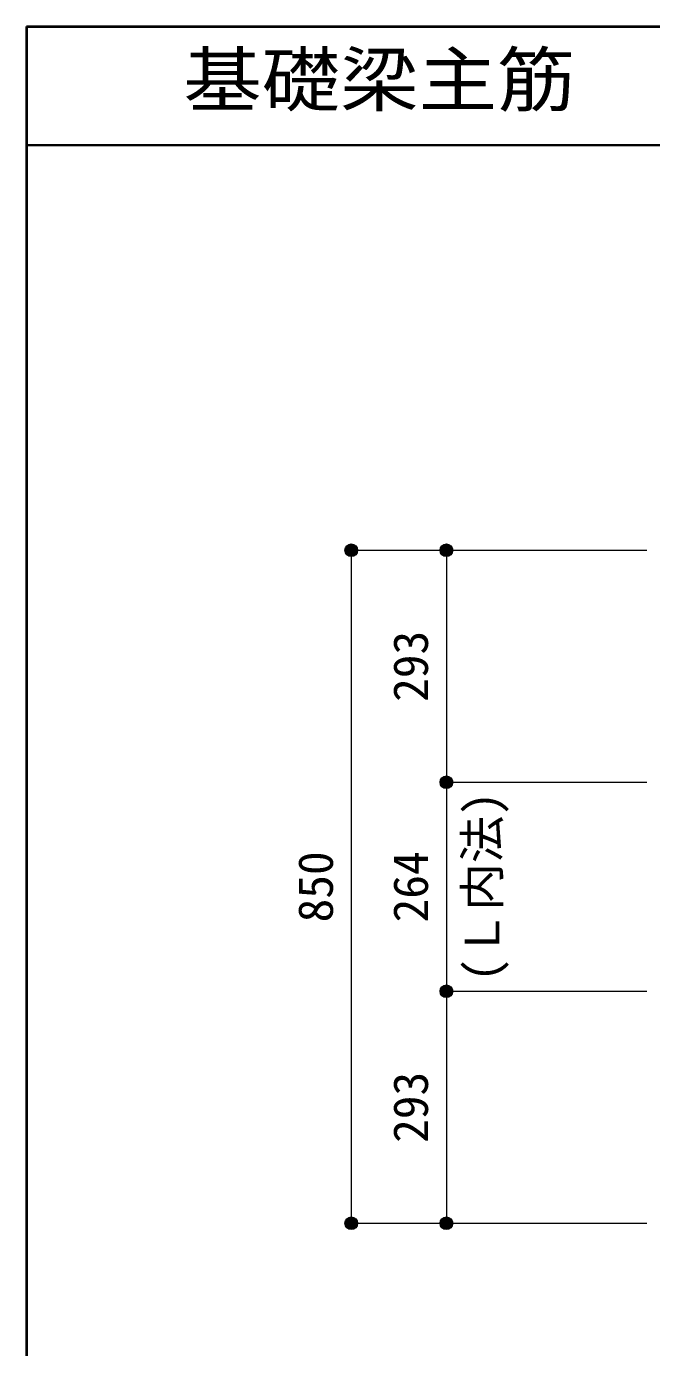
# Model space of a CAD drawing. Units: millimetres at full size, sheet at 1:20. Extents: x -3982 to 3969, y -2797 to 2801.
# Drawn here: x -3982 to -3193, y 1132 to 2801 of the extents above; entities that cross this region are included whole.
import ezdxf
from ezdxf.enums import TextEntityAlignment as Align

# ---------------------------------------------------------------- set-up
doc = ezdxf.new("R2010")
doc.units = ezdxf.units.MM
doc.header["$LTSCALE"] = 20
doc.header["$PDMODE"] = 32
doc.header["$PDSIZE"] = 12
for name, color, linetype, lineweight in [('6-7_文字', 7, 'Continuous', 18), ('6-D_寸法', 4, 'Continuous', 9), ('F-0_枠', 6, 'Continuous', 40)]:
    doc.layers.add(name, color=color, linetype=linetype, lineweight=lineweight)
doc.styles.add('ＭＳ ゴシック', font='')
doc.styles.get('ＭＳ ゴシック').set_extended_font_data('MS Gothic')

msp = doc.modelspace()

# ---------------------------------------------------------------- linework, layer by layer
at = {"layer": '6-D_寸法'}
for p, q in [((-3571.89, 2139.12), (-3451.89, 2139.12)), ((-3571.89, 2139.12), (-3571.89, 1289.12)), ((-3451.89, 2139.12), (-3198.87, 2139.12)), ((-3451.89, 2139.12), (-3451.89, 1846.12)), ((-3451.89, 1846.12), (-3198.87, 1846.12)), ((-3451.89, 1846.12), (-3451.89, 1582.12)), ((-3451.89, 1582.12), (-3198.87, 1582.12)), ((-3451.89, 1582.12), (-3451.89, 1289.12))]:
    msp.add_line(p, q, dxfattribs=at)
msp.add_lwpolyline([(-3571.89, 1289.12), (-3451.89, 1289.12), (-3198.87, 1289.12)], dxfattribs=at)
for centre, radius in [((-3571.89, 2139.12), 8), ((-3571.89, 2139.12), 7.2), ((-3571.89, 2139.12), 6.4), ((-3571.89, 2139.12), 5.6), ((-3571.89, 2139.12), 4.8), ((-3571.89, 2139.12), 4), ((-3571.89, 2139.12), 3.2), ((-3571.89, 2139.12), 2.4), ((-3571.89, 2139.12), 1.6), ((-3571.89, 2139.12), 0.8), ((-3451.89, 2139.12), 8), ((-3451.89, 2139.12), 7.2), ((-3451.89, 2139.12), 6.4), ((-3451.89, 2139.12), 5.6), ((-3451.89, 2139.12), 4.8), ((-3451.89, 2139.12), 4), ((-3451.89, 2139.12), 3.2), ((-3451.89, 2139.12), 2.4), ((-3451.89, 2139.12), 1.6), ((-3451.89, 2139.12), 0.8), ((-3451.89, 1846.12), 8), ((-3451.89, 1846.12), 7.2), ((-3451.89, 1846.12), 6.4), ((-3451.89, 1846.12), 5.6), ((-3451.89, 1846.12), 4.8), ((-3451.89, 1846.12), 4), ((-3451.89, 1846.12), 3.2), ((-3451.89, 1846.12), 2.4), ((-3451.89, 1846.12), 1.6), ((-3451.89, 1846.12), 0.8), ((-3451.89, 1582.12), 8), ((-3451.89, 1582.12), 7.2), ((-3451.89, 1582.12), 6.4), ((-3451.89, 1582.12), 5.6), ((-3451.89, 1582.12), 4.8), ((-3451.89, 1582.12), 4), ((-3451.89, 1582.12), 3.2), ((-3451.89, 1582.12), 2.4), ((-3451.89, 1582.12), 1.6), ((-3451.89, 1582.12), 0.8), ((-3571.89, 1289.12), 8), ((-3571.89, 1289.12), 7.2), ((-3571.89, 1289.12), 6.4), ((-3571.89, 1289.12), 5.6), ((-3571.89, 1289.12), 4.8), ((-3571.89, 1289.12), 4), ((-3571.89, 1289.12), 3.2), ((-3571.89, 1289.12), 2.4), ((-3571.89, 1289.12), 1.6), ((-3571.89, 1289.12), 0.8), ((-3451.89, 1289.12), 8), ((-3451.89, 1289.12), 7.2), ((-3451.89, 1289.12), 6.4), ((-3451.89, 1289.12), 5.6), ((-3451.89, 1289.12), 4.8), ((-3451.89, 1289.12), 4), ((-3451.89, 1289.12), 3.2), ((-3451.89, 1289.12), 2.4), ((-3451.89, 1289.12), 1.6), ((-3451.89, 1289.12), 0.8)]:
    msp.add_circle(centre, radius, dxfattribs=at)
at = {"layer": '6-D_寸法', "color": 7}
for p in [(-3571.89, 2139.12), (-3451.89, 2139.12), (-3451.89, 1846.12), (-3451.89, 1582.12), (-3571.89, 1289.12), (-3451.89, 1289.12)]:
    msp.add_point(p, dxfattribs=at)
at = {"layer": 'F-0_枠'}
for q in [(3969.4, 2800.77), (-3981.92, -2796.83)]:
    msp.add_line((-3981.92, 2800.77), q, dxfattribs=at)
at = {"layer": 'F-0_枠', "color": 2, "lineweight": 35}
msp.add_line((-3981.92, 2650.77), (2482.4, 2650.77), dxfattribs=at)

# ---------------------------------------------------------------- texts
at = {"layer": '6-7_文字', "color": 2, "style": 'ＭＳ ゴシック', "width": 1.1}
msp.add_text('\u3000\u3000基礎梁主筋\u3000３本タイプ', height=65.98, dxfattribs=at).set_placement((-3981.92, 2680.77), align=Align.BOTTOM_LEFT)
at = {"layer": '6-D_寸法', "style": 'ＭＳ ゴシック'}
for s, p in [('293', (-3461.89, 1947.62)), ('(Ｌ内法)', (-3371.68, 1594.12)), ('850', (-3581.89, 1669.12)), ('264', (-3461.89, 1669.12)), ('293', (-3461.89, 1390.62))]:
    msp.add_text(s, height=43.99, rotation=90, dxfattribs=at).set_placement(p, align=Align.BOTTOM_LEFT)

doc.saveas('drawing.dxf')
